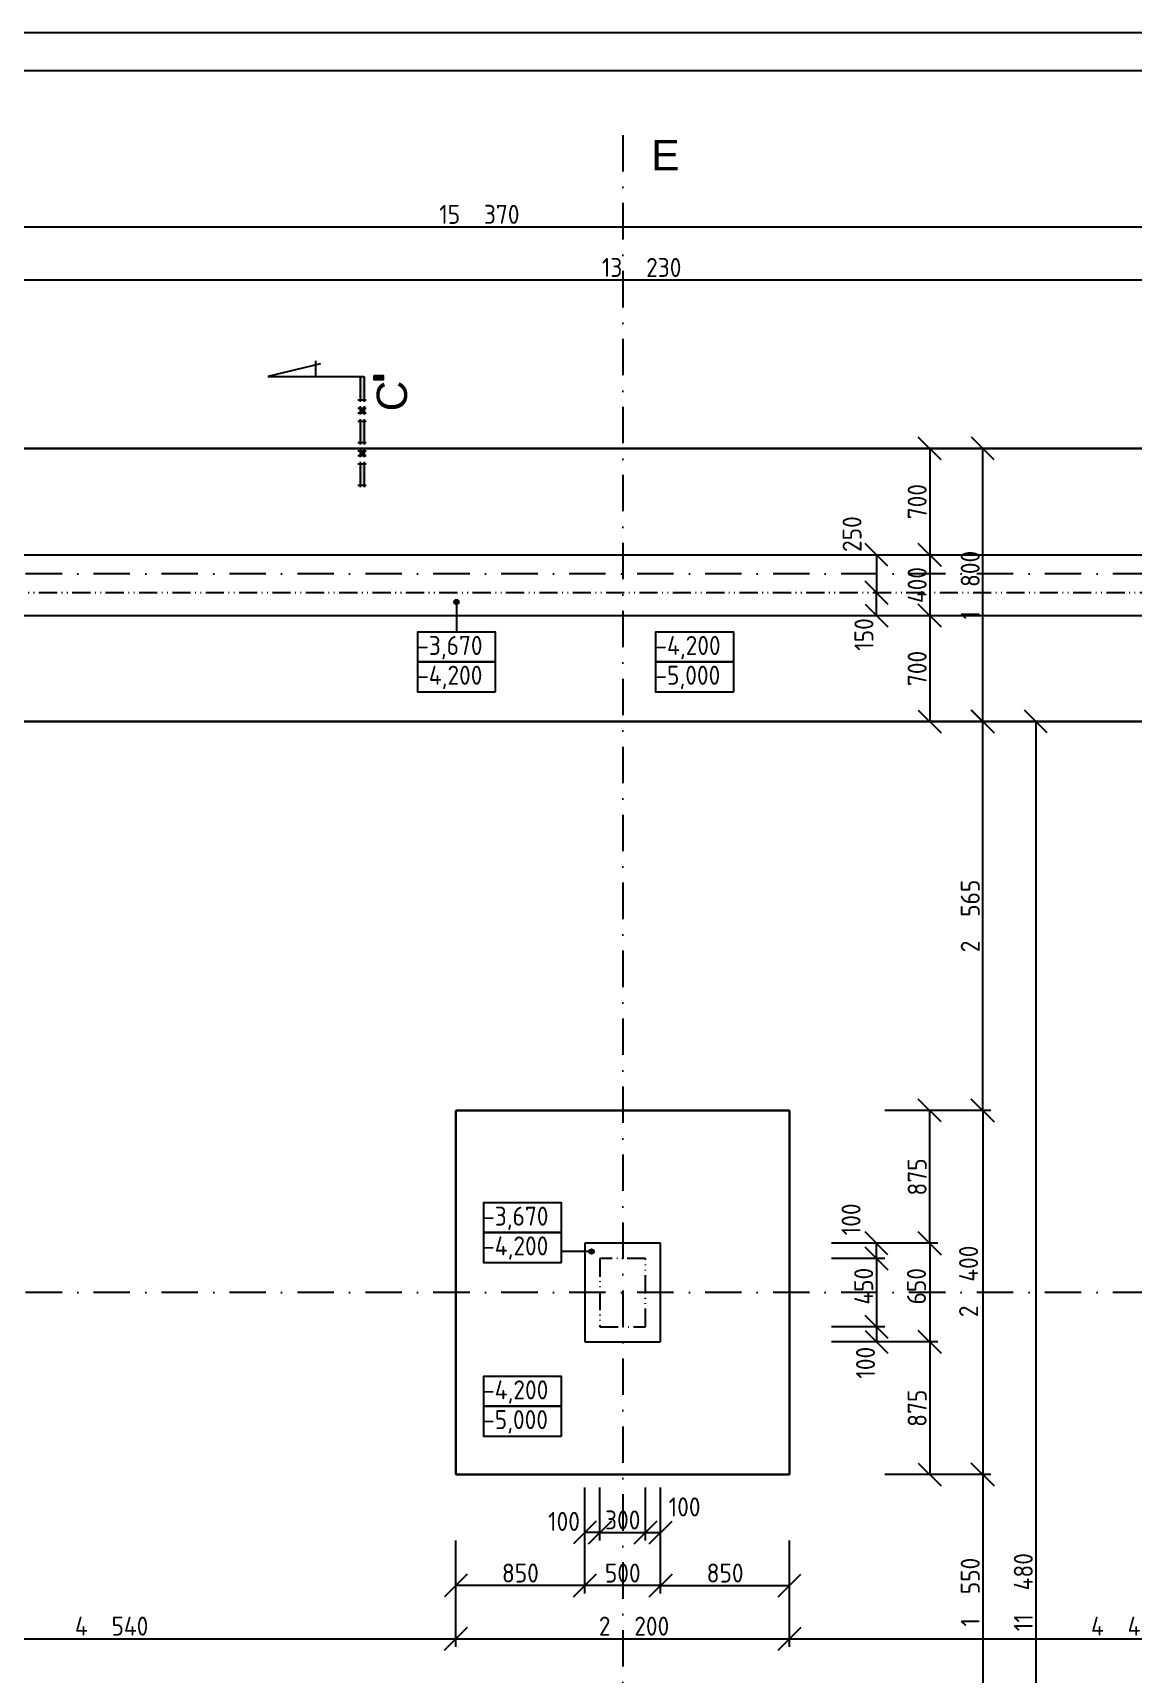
# Model space of a CAD drawing. Extents: x 4511820 to 5180432, y -1526536 to -944957.
# Drawn here: x 5112132 to 5119389, y -1447399 to -1436577 of the extents above; entities that cross this region are included whole.
import ezdxf

# ---------------------------------------------------------------- set-up
doc = ezdxf.new("R2010")
doc.units = 0
doc.header["$MEASUREMENT"] = 0
doc.linetypes.add('ACAD_ISO12W100', pattern=[22, 12, -3, 0.5, -3, 0.5, -3])
doc.linetypes.add('BODKOCIARKOVANA_3', pattern=[5.6, 3, -1.3, 0, -1.3])
doc.layers.get('0').update_dxf_attribs({"linetype": 'CONTINUOUS'})
doc.layers.get('Defpoints').update_dxf_attribs({"color": 61, "linetype": 'CONTINUOUS'})
for name, color, linetype in [('KÓTY', 4, 'CONTINUOUS'), ('MÚRY', 1, 'CONTINUOUS'), ('osi', 253, 'CONTINUOUS'), ('TENKÁ', 7, 'CONTINUOUS')]:
    doc.layers.add(name, color=color, linetype=linetype)
doc.styles.add('styl1', font='arial.ttf')
doc.styles.add('STYLE1', font='isocp.shx')
doc.dimstyles.new('STANDARD-50', dxfattribs={"dimtxt": 125, "dimasz": 150, "dimexe": 10, "dimexo": 200, "dimgap": 20, "dimtad": 1, "dimdsep": 46, "dimlunit": 6, "dimtxsty": 'STYLE1', "dimblk1": 'OBLIQUE', "dimblk2": 'OBLIQUE', "dimsah": 1, "dimcen": 2.5, "dimse1": 1, "dimse2": 1, "dimadec": 0, "dimazin": 0, "dimtfac": 1, "dimtmove": 1, "dimatfit": 3, "dimldrblk": 'OBLIQUE', "dimfxl": 1, "dimtolj": 1, "dimtzin": 0, "dimarcsym": 0})

# ---------------------------------------------------------------- blocks, each defined once
blk = doc.blocks.new('_OBLIQUE')
at = {"color": 0, "linetype": 'ByBlock'}
blk.add_line((-0.5, -0.5), (0.5, 0.5), dxfattribs=at)
blk = doc.blocks.new('*D37397')
at = {"layer": 'Defpoints', "color": 0}
for p in [(5117122, -1441118), (5118396, -1441118), (5117122, -1443683)]:
    blk.add_point(p, dxfattribs=at)
at = {"layer": 'KÓTY', "color": 0, "lineweight": -2}
blk.add_line((5118396, -1443683), (5118396, -1441118), dxfattribs=at)
at = {"layer": 'KÓTY', "color": 0, "linetype": 'ByBlock', "lineweight": -2, "xscale": 150, "yscale": 150, "zscale": 150}
for p, rotation in [((5118396, -1441118), 90), ((5118396, -1443683), 270)]:
    blk.add_blockref('_OBLIQUE', p, dxfattribs=dict(at, rotation=rotation))
at = {"layer": 'KÓTY', "color": 0, "insert": (5118314, -1442400), "char_height": 125, "attachment_point": 5, "rotation": 90, "style": 'STYLE1'}
blk.add_mtext('\\A1;2ﾠ565', dxfattribs=at)
blk = doc.blocks.new('*D37398')
at = {"layer": 'Defpoints', "color": 0}
for p in [(5118396.5, -1439318), (5118396.5, -1439318), (5118396.5, -1441118)]:
    blk.add_point(p, dxfattribs=at)
at = {"layer": 'KÓTY', "color": 0, "lineweight": -2}
blk.add_line((5118396.5, -1441118), (5118396.5, -1439318), dxfattribs=at)
at = {"layer": 'KÓTY', "color": 0, "linetype": 'ByBlock', "lineweight": -2, "xscale": 150, "yscale": 150, "zscale": 150}
for p, rotation in [((5118396.5, -1439318), 90), ((5118396.5, -1441118), 270)]:
    blk.add_blockref('_OBLIQUE', p, dxfattribs=dict(at, rotation=rotation))
at = {"layer": 'KÓTY', "color": 0, "insert": (5118313.957367, -1440218), "char_height": 125, "attachment_point": 5, "rotation": 90, "style": 'STYLE1'}
blk.add_mtext('\\A1;1ﾠ800', dxfattribs=at)
blk = doc.blocks.new('*D37399')
at = {"layer": 'Defpoints', "color": 0}
for p in [(5117122, -1446083), (5117122, -1447633), (5118396, -1447633)]:
    blk.add_point(p, dxfattribs=at)
at = {"layer": 'KÓTY', "color": 0, "lineweight": -2}
blk.add_line((5118396, -1446083), (5118396, -1447633), dxfattribs=at)
at = {"layer": 'KÓTY', "color": 0, "linetype": 'ByBlock', "lineweight": -2, "xscale": 150, "yscale": 150, "zscale": 150}
for p, rotation in [((5118396, -1446083), 90), ((5118396, -1447633), 270)]:
    blk.add_blockref('_OBLIQUE', p, dxfattribs=dict(at, rotation=rotation))
at = {"layer": 'KÓTY', "color": 0, "insert": (5118314, -1446858), "char_height": 125, "attachment_point": 5, "rotation": 90, "style": 'STYLE1'}
blk.add_mtext('\\A1;1ﾠ550', dxfattribs=at)
blk = doc.blocks.new('*D37411')
at = {"layer": 'Defpoints', "color": 0}
for p in [(5117122, -1443683), (5117122, -1446083), (5118396, -1446083)]:
    blk.add_point(p, dxfattribs=at)
at = {"layer": 'KÓTY', "color": 0, "lineweight": -2}
blk.add_line((5118396, -1443683), (5118396, -1446083), dxfattribs=at)
at = {"layer": 'KÓTY', "color": 0, "linetype": 'ByBlock', "lineweight": -2, "xscale": 150, "yscale": 150, "zscale": 150}
for p, rotation in [((5118396, -1443683), 90), ((5118396, -1446083), 270)]:
    blk.add_blockref('_OBLIQUE', p, dxfattribs=dict(at, rotation=rotation))
at = {"layer": 'KÓTY', "color": 0, "insert": (5118303, -1444809), "char_height": 125, "attachment_point": 5, "rotation": 90, "style": 'STYLE1'}
blk.add_mtext('\\A1;2ﾠ400', dxfattribs=at)
blk = doc.blocks.new('*D37412')
at = {"layer": 'Defpoints', "color": 0}
for p in [(5116272.5, -1445208), (5116272.5, -1446083), (5118046.5, -1446083)]:
    blk.add_point(p, dxfattribs=at)
at = {"layer": 'KÓTY', "color": 0, "lineweight": -2}
blk.add_line((5118046.5, -1445208), (5118046.5, -1446083), dxfattribs=at)
at = {"layer": 'KÓTY', "color": 0, "linetype": 'ByBlock', "lineweight": -2, "xscale": 150, "yscale": 150, "zscale": 150}
for p, rotation in [((5118046.5, -1445208), 90), ((5118046.5, -1446083), 270)]:
    blk.add_blockref('_OBLIQUE', p, dxfattribs=dict(at, rotation=rotation))
at = {"layer": 'KÓTY', "color": 0, "insert": (5117964, -1445645.5), "char_height": 125, "attachment_point": 5, "rotation": 90, "style": 'STYLE1'}
blk.add_mtext('\\A1;875', dxfattribs=at)
blk = doc.blocks.new('*D37413')
at = {"layer": 'Defpoints', "color": 0}
for p in [(5116172.5, -1444658), (5116172.5, -1445108), (5117696.5, -1445108)]:
    blk.add_point(p, dxfattribs=at)
at = {"layer": 'KÓTY', "color": 0, "lineweight": -2}
blk.add_line((5117696.5, -1444658), (5117696.5, -1445108), dxfattribs=at)
at = {"layer": 'KÓTY', "color": 0, "linetype": 'ByBlock', "lineweight": -2, "xscale": 150, "yscale": 150, "zscale": 150}
for p, rotation in [((5117696.5, -1444658), 90), ((5117696.5, -1445108), 270)]:
    blk.add_blockref('_OBLIQUE', p, dxfattribs=dict(at, rotation=rotation))
at = {"layer": 'KÓTY', "color": 0, "insert": (5117611.5, -1444841), "char_height": 125, "attachment_point": 5, "rotation": 90, "style": 'STYLE1'}
blk.add_mtext('\\A1;450', dxfattribs=at)
blk = doc.blocks.new('*D37414')
at = {"layer": 'Defpoints', "color": 0}
for p in [(5116272.5, -1444558), (5116272.5, -1445208), (5118046.5, -1445208)]:
    blk.add_point(p, dxfattribs=at)
at = {"layer": 'KÓTY', "color": 0, "lineweight": -2}
blk.add_line((5118046.5, -1444558), (5118046.5, -1445208), dxfattribs=at)
at = {"layer": 'KÓTY', "color": 0, "linetype": 'ByBlock', "lineweight": -2, "xscale": 150, "yscale": 150, "zscale": 150}
for p, rotation in [((5118046.5, -1444558), 90), ((5118046.5, -1445208), 270)]:
    blk.add_blockref('_OBLIQUE', p, dxfattribs=dict(at, rotation=rotation))
at = {"layer": 'KÓTY', "color": 0, "insert": (5117959.5, -1444841), "char_height": 125, "attachment_point": 5, "rotation": 90, "style": 'STYLE1'}
blk.add_mtext('\\A1;650', dxfattribs=at)
blk = doc.blocks.new('*D37415')
at = {"layer": 'Defpoints', "color": 0}
for p in [(5116272.5, -1443683), (5118046.5, -1443683), (5116272.5, -1444558)]:
    blk.add_point(p, dxfattribs=at)
at = {"layer": 'KÓTY', "color": 0, "lineweight": -2}
blk.add_line((5118046.5, -1444558), (5118046.5, -1443683), dxfattribs=at)
at = {"layer": 'KÓTY', "color": 0, "linetype": 'ByBlock', "lineweight": -2, "xscale": 150, "yscale": 150, "zscale": 150}
for p, rotation in [((5118046.5, -1443683), 90), ((5118046.5, -1444558), 270)]:
    blk.add_blockref('_OBLIQUE', p, dxfattribs=dict(at, rotation=rotation))
at = {"layer": 'KÓTY', "color": 0, "insert": (5117964, -1444120.5), "char_height": 125, "attachment_point": 5, "rotation": 90, "style": 'STYLE1'}
blk.add_mtext('\\A1;875', dxfattribs=at)
blk = doc.blocks.new('*D37416')
at = {"layer": 'Defpoints', "color": 0}
for p in [(5116172.5, -1444558), (5117696.5, -1444558), (5116172.5, -1444658)]:
    blk.add_point(p, dxfattribs=at)
at = {"layer": 'KÓTY', "color": 0, "lineweight": -2}
blk.add_line((5117696.5, -1444658), (5117696.5, -1444558), dxfattribs=at)
at = {"layer": 'KÓTY', "color": 0, "linetype": 'ByBlock', "lineweight": -2, "xscale": 150, "yscale": 150, "zscale": 150}
for p, rotation in [((5117696.5, -1444558), 90), ((5117696.5, -1444658), 270)]:
    blk.add_blockref('_OBLIQUE', p, dxfattribs=dict(at, rotation=rotation))
at = {"layer": 'KÓTY', "color": 0, "insert": (5117528, -1444400), "char_height": 125, "attachment_point": 5, "rotation": 90, "style": 'STYLE1'}
blk.add_mtext('\\A1;100', dxfattribs=at)
blk = doc.blocks.new('*D37417')
at = {"layer": 'Defpoints', "color": 0}
for p in [(5116172.5, -1445108), (5116172.5, -1445208), (5117696.5, -1445208)]:
    blk.add_point(p, dxfattribs=at)
at = {"layer": 'KÓTY', "color": 0, "lineweight": -2}
blk.add_line((5117696.5, -1445108), (5117696.5, -1445208), dxfattribs=at)
at = {"layer": 'KÓTY', "color": 0, "linetype": 'ByBlock', "lineweight": -2, "xscale": 150, "yscale": 150, "zscale": 150}
for p, rotation in [((5117696.5, -1445108), 90), ((5117696.5, -1445208), 270)]:
    blk.add_blockref('_OBLIQUE', p, dxfattribs=dict(at, rotation=rotation))
at = {"layer": 'KÓTY', "color": 0, "insert": (5117623.5, -1445345.5), "char_height": 125, "attachment_point": 5, "rotation": 90, "style": 'STYLE1'}
blk.add_mtext('\\A1;100', dxfattribs=at)
blk = doc.blocks.new('*D37423')
at = {"layer": 'Defpoints', "color": 0}
for p in [(5118396.5, -1439318), (5118046.5, -1440018), (5118396.5, -1440018)]:
    blk.add_point(p, dxfattribs=at)
at = {"layer": 'KÓTY', "color": 0, "lineweight": -2}
blk.add_line((5118046.5, -1439318), (5118046.5, -1440018), dxfattribs=at)
at = {"layer": 'KÓTY', "color": 0, "linetype": 'ByBlock', "lineweight": -2, "xscale": 150, "yscale": 150, "zscale": 150}
for p, rotation in [((5118046.5, -1439318), 90), ((5118046.5, -1440018), 270)]:
    blk.add_blockref('_OBLIQUE', p, dxfattribs=dict(at, rotation=rotation))
at = {"layer": 'KÓTY', "color": 0, "insert": (5117964, -1439668), "char_height": 125, "attachment_point": 5, "rotation": 90, "style": 'STYLE1'}
blk.add_mtext('\\A1;700', dxfattribs=at)
blk = doc.blocks.new('*D37424')
at = {"layer": 'Defpoints', "color": 0}
for p in [(5118396.5, -1440018), (5118046.5, -1440418), (5118396.5, -1440418)]:
    blk.add_point(p, dxfattribs=at)
at = {"layer": 'KÓTY', "color": 0, "lineweight": -2}
blk.add_line((5118046.5, -1440018), (5118046.5, -1440418), dxfattribs=at)
at = {"layer": 'KÓTY', "color": 0, "linetype": 'ByBlock', "lineweight": -2, "xscale": 150, "yscale": 150, "zscale": 150}
for p, rotation in [((5118046.5, -1440018), 90), ((5118046.5, -1440418), 270)]:
    blk.add_blockref('_OBLIQUE', p, dxfattribs=dict(at, rotation=rotation))
at = {"layer": 'KÓTY', "color": 0, "insert": (5117964, -1440218), "char_height": 125, "attachment_point": 5, "rotation": 90, "style": 'STYLE1'}
blk.add_mtext('\\A1;400', dxfattribs=at)
blk = doc.blocks.new('*D37425')
at = {"layer": 'Defpoints', "color": 0}
for p in [(5118046.5, -1440418), (5118046.5, -1441118), (5118046.5, -1441118)]:
    blk.add_point(p, dxfattribs=at)
at = {"layer": 'KÓTY', "color": 0, "lineweight": -2}
blk.add_line((5118046.5, -1440418), (5118046.5, -1441118), dxfattribs=at)
at = {"layer": 'KÓTY', "color": 0, "linetype": 'ByBlock', "lineweight": -2, "xscale": 150, "yscale": 150, "zscale": 150}
for p, rotation in [((5118046.5, -1440418), 90), ((5118046.5, -1441118), 270)]:
    blk.add_blockref('_OBLIQUE', p, dxfattribs=dict(at, rotation=rotation))
at = {"layer": 'KÓTY', "color": 0, "insert": (5117964, -1440768), "char_height": 125, "attachment_point": 5, "rotation": 90, "style": 'STYLE1'}
blk.add_mtext('\\A1;700', dxfattribs=at)
blk = doc.blocks.new('*D37426')
at = {"layer": 'Defpoints', "color": 0}
for p in [(5118026.5, -1440018), (5117696.5, -1440268), (5118026.5, -1440268)]:
    blk.add_point(p, dxfattribs=at)
at = {"layer": 'KÓTY', "color": 0, "lineweight": -2}
blk.add_line((5117696.5, -1440018), (5117696.5, -1440268), dxfattribs=at)
at = {"layer": 'KÓTY', "color": 0, "linetype": 'ByBlock', "lineweight": -2, "xscale": 150, "yscale": 150, "zscale": 150}
for p, rotation in [((5117696.5, -1440018), 90), ((5117696.5, -1440268), 270)]:
    blk.add_blockref('_OBLIQUE', p, dxfattribs=dict(at, rotation=rotation))
at = {"layer": 'KÓTY', "color": 0, "insert": (5117534.5, -1439882), "char_height": 125, "attachment_point": 5, "rotation": 90, "style": 'STYLE1'}
blk.add_mtext('\\A1;250', dxfattribs=at)
blk = doc.blocks.new('*D37427')
at = {"layer": 'Defpoints', "color": 0}
for p in [(5117696.5, -1440268), (5117696.5, -1440268), (5117696.5, -1440418)]:
    blk.add_point(p, dxfattribs=at)
at = {"layer": 'KÓTY', "color": 0, "lineweight": -2}
blk.add_line((5117696.5, -1440418), (5117696.5, -1440268), dxfattribs=at)
at = {"layer": 'KÓTY', "color": 0, "linetype": 'ByBlock', "lineweight": -2, "xscale": 150, "yscale": 150, "zscale": 150}
for p, rotation in [((5117696.5, -1440268), 90), ((5117696.5, -1440418), 270)]:
    blk.add_blockref('_OBLIQUE', p, dxfattribs=dict(at, rotation=rotation))
at = {"layer": 'KÓTY', "color": 0, "insert": (5117613, -1440544), "char_height": 125, "attachment_point": 5, "rotation": 90, "style": 'STYLE1'}
blk.add_mtext('\\A1;150', dxfattribs=at)
blk = doc.blocks.new('*D37434')
at = {"layer": 'Defpoints', "color": 0}
for p in [(5116172.5, -1444940.5), (5116272.5, -1444940.5), (5116272.5, -1446464.5)]:
    blk.add_point(p, dxfattribs=at)
at = {"layer": 'KÓTY', "color": 0, "lineweight": -2}
blk.add_line((5116172.5, -1446464.5), (5116272.5, -1446464.5), dxfattribs=at)
at = {"layer": 'KÓTY', "color": 0, "linetype": 'ByBlock', "lineweight": -2, "xscale": 150, "yscale": 150, "zscale": 150, "rotation": 180}
blk.add_blockref('_OBLIQUE', (5116172.5, -1446464.5), dxfattribs=at)
at = {"layer": 'KÓTY', "color": 0, "linetype": 'ByBlock', "lineweight": -2, "xscale": 150, "yscale": 150, "zscale": 150}
blk.add_blockref('_OBLIQUE', (5116272.5, -1446464.5), dxfattribs=at)
at = {"layer": 'KÓTY', "color": 0, "insert": (5116430.5, -1446296), "char_height": 125, "attachment_point": 5, "style": 'STYLE1'}
blk.add_mtext('\\A1;100', dxfattribs=at)
blk = doc.blocks.new('*D37435')
at = {"layer": 'Defpoints', "color": 0}
for p in [(5115772.5, -1444940.5), (5115872.5, -1444940.5), (5115772.5, -1446464.5)]:
    blk.add_point(p, dxfattribs=at)
at = {"layer": 'KÓTY', "color": 0, "lineweight": -2}
blk.add_line((5115872.5, -1446464.5), (5115772.5, -1446464.5), dxfattribs=at)
at = {"layer": 'KÓTY', "color": 0, "linetype": 'ByBlock', "lineweight": -2, "xscale": 150, "yscale": 150, "zscale": 150, "rotation": 180}
blk.add_blockref('_OBLIQUE', (5115772.5, -1446464.5), dxfattribs=at)
at = {"layer": 'KÓTY', "color": 0, "linetype": 'ByBlock', "lineweight": -2, "xscale": 150, "yscale": 150, "zscale": 150}
blk.add_blockref('_OBLIQUE', (5115872.5, -1446464.5), dxfattribs=at)
at = {"layer": 'KÓTY', "color": 0, "insert": (5115635, -1446391.5), "char_height": 125, "attachment_point": 5, "style": 'STYLE1'}
blk.add_mtext('\\A1;100', dxfattribs=at)
blk = doc.blocks.new('*D37436')
at = {"layer": 'Defpoints', "color": 0}
for p in [(5114922, -1446083), (5117122, -1446083), (5117122, -1447165)]:
    blk.add_point(p, dxfattribs=at)
at = {"layer": 'KÓTY', "color": 0, "lineweight": -2}
blk.add_line((5114922, -1447165), (5117122, -1447165), dxfattribs=at)
at = {"layer": 'KÓTY', "color": 0, "linetype": 'ByBlock', "lineweight": -2, "xscale": 150, "yscale": 150, "zscale": 150, "rotation": 180}
blk.add_blockref('_OBLIQUE', (5114922, -1447165), dxfattribs=at)
at = {"layer": 'KÓTY', "color": 0, "linetype": 'ByBlock', "lineweight": -2, "xscale": 150, "yscale": 150, "zscale": 150}
blk.add_blockref('_OBLIQUE', (5117122, -1447165), dxfattribs=at)
at = {"layer": 'KÓTY', "color": 0, "insert": (5116097, -1447082), "char_height": 125, "attachment_point": 5, "style": 'STYLE1'}
blk.add_mtext('\\A1;2ﾠ200', dxfattribs=at)
blk = doc.blocks.new('*D37437')
at = {"layer": 'Defpoints', "color": 0}
for p in [(5116272.5, -1445208), (5117122.5, -1445208), (5117122.5, -1446814.5)]:
    blk.add_point(p, dxfattribs=at)
at = {"layer": 'KÓTY', "color": 0, "lineweight": -2}
blk.add_line((5116272.5, -1446814.5), (5117122.5, -1446814.5), dxfattribs=at)
at = {"layer": 'KÓTY', "color": 0, "linetype": 'ByBlock', "lineweight": -2, "xscale": 150, "yscale": 150, "zscale": 150, "rotation": 180}
blk.add_blockref('_OBLIQUE', (5116272.5, -1446814.5), dxfattribs=at)
at = {"layer": 'KÓTY', "color": 0, "linetype": 'ByBlock', "lineweight": -2, "xscale": 150, "yscale": 150, "zscale": 150}
blk.add_blockref('_OBLIQUE', (5117122.5, -1446814.5), dxfattribs=at)
at = {"layer": 'KÓTY', "color": 0, "insert": (5116697.5, -1446732), "char_height": 125, "attachment_point": 5, "style": 'STYLE1'}
blk.add_mtext('\\A1;850', dxfattribs=at)
blk = doc.blocks.new('*D37438')
at = {"layer": 'Defpoints', "color": 0}
for p in [(5115772.5, -1445208), (5116272.5, -1445208), (5115772.5, -1446814.5)]:
    blk.add_point(p, dxfattribs=at)
at = {"layer": 'KÓTY', "color": 0, "lineweight": -2}
blk.add_line((5116272.5, -1446814.5), (5115772.5, -1446814.5), dxfattribs=at)
at = {"layer": 'KÓTY', "color": 0, "linetype": 'ByBlock', "lineweight": -2, "xscale": 150, "yscale": 150, "zscale": 150, "rotation": 180}
blk.add_blockref('_OBLIQUE', (5115772.5, -1446814.5), dxfattribs=at)
at = {"layer": 'KÓTY', "color": 0, "linetype": 'ByBlock', "lineweight": -2, "xscale": 150, "yscale": 150, "zscale": 150}
blk.add_blockref('_OBLIQUE', (5116272.5, -1446814.5), dxfattribs=at)
at = {"layer": 'KÓTY', "color": 0, "insert": (5116022.5, -1446732), "char_height": 125, "attachment_point": 5, "style": 'STYLE1'}
blk.add_mtext('\\A1;500', dxfattribs=at)
blk = doc.blocks.new('*D37439')
at = {"layer": 'Defpoints', "color": 0}
for p in [(5114922.5, -1445208), (5115772.5, -1445208), (5114922.5, -1446814.5)]:
    blk.add_point(p, dxfattribs=at)
at = {"layer": 'KÓTY', "color": 0, "lineweight": -2}
blk.add_line((5115772.5, -1446814.5), (5114922.5, -1446814.5), dxfattribs=at)
at = {"layer": 'KÓTY', "color": 0, "linetype": 'ByBlock', "lineweight": -2, "xscale": 150, "yscale": 150, "zscale": 150, "rotation": 180}
blk.add_blockref('_OBLIQUE', (5114922.5, -1446814.5), dxfattribs=at)
at = {"layer": 'KÓTY', "color": 0, "linetype": 'ByBlock', "lineweight": -2, "xscale": 150, "yscale": 150, "zscale": 150}
blk.add_blockref('_OBLIQUE', (5115772.5, -1446814.5), dxfattribs=at)
at = {"layer": 'KÓTY', "color": 0, "insert": (5115347.5, -1446732), "char_height": 125, "attachment_point": 5, "style": 'STYLE1'}
blk.add_mtext('\\A1;850', dxfattribs=at)
blk = doc.blocks.new('*D37440')
at = {"layer": 'Defpoints', "color": 0}
for p in [(5115872.5, -1445108), (5116172.5, -1445108), (5116172.5, -1446464.5)]:
    blk.add_point(p, dxfattribs=at)
at = {"layer": 'KÓTY', "color": 0, "lineweight": -2}
blk.add_line((5115872.5, -1446464.5), (5116172.5, -1446464.5), dxfattribs=at)
at = {"layer": 'KÓTY', "color": 0, "linetype": 'ByBlock', "lineweight": -2, "xscale": 150, "yscale": 150, "zscale": 150, "rotation": 180}
blk.add_blockref('_OBLIQUE', (5115872.5, -1446464.5), dxfattribs=at)
at = {"layer": 'KÓTY', "color": 0, "linetype": 'ByBlock', "lineweight": -2, "xscale": 150, "yscale": 150, "zscale": 150}
blk.add_blockref('_OBLIQUE', (5116172.5, -1446464.5), dxfattribs=at)
at = {"layer": 'KÓTY', "color": 0, "insert": (5116022.5, -1446382), "char_height": 125, "attachment_point": 5, "style": 'STYLE1'}
blk.add_mtext('\\A1;300', dxfattribs=at)
blk = doc.blocks.new('*D37441')
at = {"layer": 'Defpoints', "color": 0}
for p in [(5117122, -1446083), (5121587, -1446083), (5121587, -1447165)]:
    blk.add_point(p, dxfattribs=at)
at = {"layer": 'KÓTY', "color": 0, "lineweight": -2}
blk.add_line((5117122, -1447165), (5121587, -1447165), dxfattribs=at)
at = {"layer": 'KÓTY', "color": 0, "linetype": 'ByBlock', "lineweight": -2, "xscale": 150, "yscale": 150, "zscale": 150, "rotation": 180}
blk.add_blockref('_OBLIQUE', (5117122, -1447165), dxfattribs=at)
at = {"layer": 'KÓTY', "color": 0, "linetype": 'ByBlock', "lineweight": -2, "xscale": 150, "yscale": 150, "zscale": 150}
blk.add_blockref('_OBLIQUE', (5121587, -1447165), dxfattribs=at)
at = {"layer": 'KÓTY', "color": 0, "insert": (5119355, -1447082), "char_height": 125, "attachment_point": 5, "style": 'STYLE1'}
blk.add_mtext('\\A1;4ﾠ465', dxfattribs=at)
blk = doc.blocks.new('*D37454')
at = {"layer": 'Defpoints', "color": 0}
for p in [(5110382, -1445983), (5114922, -1446083), (5114922, -1447165)]:
    blk.add_point(p, dxfattribs=at)
at = {"layer": 'KÓTY', "color": 0, "lineweight": -2}
blk.add_line((5110382, -1447165), (5114922, -1447165), dxfattribs=at)
at = {"layer": 'KÓTY', "color": 0, "linetype": 'ByBlock', "lineweight": -2, "xscale": 150, "yscale": 150, "zscale": 150, "rotation": 180}
blk.add_blockref('_OBLIQUE', (5110382, -1447165), dxfattribs=at)
at = {"layer": 'KÓTY', "color": 0, "linetype": 'ByBlock', "lineweight": -2, "xscale": 150, "yscale": 150, "zscale": 150}
blk.add_blockref('_OBLIQUE', (5114922, -1447165), dxfattribs=at)
at = {"layer": 'KÓTY', "color": 0, "insert": (5112652, -1447082), "char_height": 125, "attachment_point": 5, "style": 'STYLE1'}
blk.add_mtext('\\A1;4ﾠ540', dxfattribs=at)
blk = doc.blocks.new('*D37807')
at = {"layer": 'Defpoints', "color": 0}
for p in [(5122762, -1437856), (5107392, -1439718), (5122762, -1440018)]:
    blk.add_point(p, dxfattribs=at)
at = {"layer": 'KÓTY', "color": 0, "lineweight": -2}
blk.add_line((5107392, -1437856), (5122762, -1437856), dxfattribs=at)
at = {"layer": 'KÓTY', "color": 0, "linetype": 'ByBlock', "lineweight": -2, "xscale": 150, "yscale": 150, "zscale": 150, "rotation": 180}
blk.add_blockref('_OBLIQUE', (5107392, -1437856), dxfattribs=at)
at = {"layer": 'KÓTY', "color": 0, "linetype": 'ByBlock', "lineweight": -2, "xscale": 150, "yscale": 150, "zscale": 150}
blk.add_blockref('_OBLIQUE', (5122762, -1437856), dxfattribs=at)
at = {"layer": 'KÓTY', "color": 0, "insert": (5115077, -1437774), "char_height": 125, "attachment_point": 5, "style": 'STYLE1'}
blk.add_mtext('\\A1;15ﾠ370', dxfattribs=at)
blk = doc.blocks.new('*D39496')
at = {"layer": 'Defpoints', "color": 0}
for p in [(5122762, -1438206), (5109532, -1440018), (5122762, -1440018)]:
    blk.add_point(p, dxfattribs=at)
at = {"layer": 'KÓTY', "color": 0, "lineweight": -2}
blk.add_line((5109532, -1438206), (5122762, -1438206), dxfattribs=at)
at = {"layer": 'KÓTY', "color": 0, "linetype": 'ByBlock', "lineweight": -2, "xscale": 150, "yscale": 150, "zscale": 150, "rotation": 180}
blk.add_blockref('_OBLIQUE', (5109532, -1438206), dxfattribs=at)
at = {"layer": 'KÓTY', "color": 0, "linetype": 'ByBlock', "lineweight": -2, "xscale": 150, "yscale": 150, "zscale": 150}
blk.add_blockref('_OBLIQUE', (5122762, -1438206), dxfattribs=at)
at = {"layer": 'KÓTY', "color": 0, "insert": (5116147, -1438124), "char_height": 125, "attachment_point": 5, "style": 'STYLE1'}
blk.add_mtext('\\A1;13ﾠ230', dxfattribs=at)
blk = doc.blocks.new('*D43192')
at = {"layer": 'Defpoints', "color": 0}
for p in [(5118746.5, -1441118), (5118746.5, -1452598), (5118746.5, -1452598)]:
    blk.add_point(p, dxfattribs=at)
at = {"layer": 'KÓTY', "color": 0, "lineweight": -2}
blk.add_line((5118746.5, -1441118), (5118746.5, -1452598), dxfattribs=at)
at = {"layer": 'KÓTY', "color": 0, "linetype": 'ByBlock', "lineweight": -2, "xscale": 150, "yscale": 150, "zscale": 150}
for p, rotation in [((5118746.5, -1441118), 90), ((5118746.5, -1452598), 270)]:
    blk.add_blockref('_OBLIQUE', p, dxfattribs=dict(at, rotation=rotation))
at = {"layer": 'KÓTY', "color": 0, "insert": (5118663.957367, -1446858), "char_height": 125, "attachment_point": 5, "rotation": 90, "style": 'STYLE1'}
blk.add_mtext('\\A1;11ﾠ480', dxfattribs=at)

msp = doc.modelspace()

# ---------------------------------------------------------------- hatches: boundary and pattern name
at = {"layer": 'KÓTY', "ltscale": 0.25}
for points in [[(5114910.869, -1440329.368, -1), (5114940.869, -1440329.368, -1)], [(5115802, -1444612, 1), (5115832, -1444612, 1)]]:
    msp.add_hatch(color=256, dxfattribs=at).paths.add_polyline_path(points)
at = {"layer": 'TENKÁ'}
h = msp.add_hatch(color=256, dxfattribs=at)
h.dxf.hatch_style = 1
h.paths.add_polyline_path([(5114316.625, -1438996.825), (5114316.625, -1438843.2), (5114290.75, -1438843.2), (5114290.75, -1438996.825)])
h = msp.add_hatch(color=256, dxfattribs=at)
h.dxf.hatch_style = 1
h.paths.add_polyline_path([(5114316.625, -1438996.825), (5114316.625, -1438843.2), (5114290.75, -1438843.2), (5114290.75, -1438996.825)])
h = msp.add_hatch(color=256, dxfattribs=at)
h.dxf.hatch_style = 1
h.paths.add_polyline_path([(5114381.5, -1438862.575), (5114445.125, -1438862.575), (5114445.125, -1438838.95), (5114381.5, -1438838.95)])
h = msp.add_hatch(color=256, dxfattribs=at)
h.dxf.hatch_style = 1
h.paths.add_polyline_path([(5114381.5, -1438862.575), (5114445.125, -1438862.575), (5114445.125, -1438838.95), (5114381.5, -1438838.95)])
h = msp.add_hatch(color=256, dxfattribs=at)
h.dxf.hatch_style = 1
h.paths.add_polyline_path([(5114316.625, -1439051.7), (5114290.75, -1439051.7), (5114290.75, -1439081.95), (5114316.625, -1439081.95)])
h = msp.add_hatch(color=256, dxfattribs=at)
h.dxf.hatch_style = 1
h.paths.add_polyline_path([(5114316.625, -1439051.7), (5114290.75, -1439051.7), (5114290.75, -1439081.95), (5114316.625, -1439081.95)])
h = msp.add_hatch(color=256, dxfattribs=at)
h.dxf.hatch_style = 1
h.paths.add_polyline_path([(5114316.625, -1439277.95), (5114316.625, -1439136.825), (5114290.75, -1439136.825), (5114290.75, -1439277.95)])
h = msp.add_hatch(color=256, dxfattribs=at)
h.dxf.hatch_style = 1
h.paths.add_polyline_path([(5114316.625, -1439277.95), (5114316.625, -1439136.825), (5114290.75, -1439136.825), (5114290.75, -1439277.95)])
h = msp.add_hatch(color=256, dxfattribs=at)
h.dxf.hatch_style = 1
h.paths.add_polyline_path([(5114316.625, -1439332.825), (5114290.75, -1439332.825), (5114290.75, -1439363.075), (5114316.625, -1439363.075)])
h = msp.add_hatch(color=256, dxfattribs=at)
h.dxf.hatch_style = 1
h.paths.add_polyline_path([(5114316.625, -1439332.825), (5114290.75, -1439332.825), (5114290.75, -1439363.075), (5114316.625, -1439363.075)])
h = msp.add_hatch(color=256, dxfattribs=at)
h.dxf.hatch_style = 1
h.paths.add_polyline_path([(5114316.625, -1439417.95), (5114290.75, -1439417.95), (5114290.75, -1439559.075), (5114316.625, -1439559.075)])
h = msp.add_hatch(color=256, dxfattribs=at)
h.dxf.hatch_style = 1
h.paths.add_polyline_path([(5114316.625, -1439417.95), (5114290.75, -1439417.95), (5114290.75, -1439559.075), (5114316.625, -1439559.075)])

# ---------------------------------------------------------------- linework, layer by layer
at = {"layer": 'KÓTY'}
for p, q in [((5114925.869, -1440329.368), (5114925.869, -1440528.552)), ((5118099.903, -1443683), (5117749.903, -1443683)), ((5118449.903, -1443683), (5118099.903, -1443683)), ((5117749.903, -1444558), (5117399.903, -1444558)), ((5118099.903, -1444558), (5117749.903, -1444558)), ((5115817, -1444612), (5115617.816, -1444612)), ((5117749.903, -1444658), (5117399.903, -1444658)), ((5117749.903, -1445108), (5117399.903, -1445108)), ((5117749.903, -1445208), (5117399.903, -1445208)), ((5118099.903, -1445208), (5117749.903, -1445208)), ((5118099.903, -1446083), (5117749.903, -1446083)), ((5118449.903, -1446083), (5118099.903, -1446083)), ((5115772.5, -1446517.903), (5115772.5, -1446167.903)), ((5115872.5, -1446517.903), (5115872.5, -1446167.903)), ((5116172.5, -1446517.903), (5116172.5, -1446167.903)), ((5116272.5, -1446517.903), (5116272.5, -1446167.903)), ((5114922.5, -1446867.903), (5114922.5, -1446517.903)), ((5115772.5, -1446867.903), (5115772.5, -1446517.903)), ((5116272.5, -1446867.903), (5116272.5, -1446517.903)), ((5117122.5, -1446867.903), (5117122.5, -1446517.903)), ((5114922.5, -1447217.903), (5114922.5, -1446867.903)), ((5117122.5, -1447217.903), (5117122.5, -1446867.903))]:
    msp.add_line(p, q, dxfattribs=at)
at = {"layer": 'KÓTY', "ltscale": 0.25}
for centre in [(5114925.869, -1440329.368), (5115817, -1444612)]:
    msp.add_circle(centre, 15, dxfattribs=at)
at = {"layer": 'MÚRY', "linetype": 'Continuous', "lineweight": 30}
for p, q in [((5108732.5, -1439318), (5129952.5, -1439318)), ((5109932.5, -1441118), (5129202.5, -1441118)), ((5114922.5, -1446083), (5114922.5, -1443683)), ((5114922.5, -1443683), (5117122.5, -1443683)), ((5117122.5, -1446083), (5117122.5, -1443683)), ((5114922.5, -1446083), (5117122.5, -1446083))]:
    msp.add_line(p, q, dxfattribs=at)
at = {"layer": 'osi', "linetype": 'BODKOCIARKOVANA_3', "ltscale": 80}
for p, q in [((5116022.5, -1437250.906), (5116022.5, -1469178.809)), ((5158927.164, -1440143), (5092648, -1440143)), ((5158927.164, -1444883), (5092648, -1444883))]:
    msp.add_line(p, q, dxfattribs=at)
at = {"layer": 'TENKÁ', "color": 7}
for p, q in [((5169932, -1436577.046), (5092166.96, -1436577.046)), ((5169682, -1436827.046), (5092416.96, -1436827.046))]:
    msp.add_line(p, q, dxfattribs=at)
at = {"layer": 'TENKÁ'}
for p, q in [((5113999.125, -1438843.2), (5113999.125, -1438739.95)), ((5113999.125, -1438843.2), (5113999.125, -1438739.95)), ((5114030.25, -1438760.075), (5113681.625, -1438843.2)), ((5114030.25, -1438760.075), (5113681.625, -1438843.2)), ((5113681.625, -1438843.2), (5114316.625, -1438843.2)), ((5113681.625, -1438843.2), (5114316.625, -1438843.2)), ((5114290.75, -1438843.2), (5114290.75, -1439009.325)), ((5114290.75, -1438843.2), (5114290.75, -1439009.325)), ((5114316.625, -1438843.2), (5114316.625, -1439009.325)), ((5114316.625, -1438843.2), (5114316.625, -1439009.325)), ((5114274.5, -1438996.825), (5114331.5, -1438996.825)), ((5114274.5, -1438996.825), (5114331.5, -1438996.825)), ((5114274.5, -1439051.7), (5114331.5, -1439051.7)), ((5114274.5, -1439051.7), (5114331.5, -1439051.7)), ((5114290.75, -1439039.2), (5114290.75, -1439094.45)), ((5114290.75, -1439039.2), (5114290.75, -1439094.45)), ((5114316.625, -1439039.2), (5114316.625, -1439094.45)), ((5114316.625, -1439039.2), (5114316.625, -1439094.45)), ((5114274.5, -1439081.95), (5114331.5, -1439081.95)), ((5114274.5, -1439081.95), (5114331.5, -1439081.95)), ((5114274.5, -1439136.825), (5114331.5, -1439136.825)), ((5114274.5, -1439136.825), (5114331.5, -1439136.825)), ((5114290.75, -1439124.325), (5114290.75, -1439290.45)), ((5114290.75, -1439124.325), (5114290.75, -1439290.45)), ((5114316.625, -1439124.325), (5114316.625, -1439290.45)), ((5114316.625, -1439124.325), (5114316.625, -1439290.45)), ((5114274.5, -1439277.95), (5114331.5, -1439277.95)), ((5114274.5, -1439277.95), (5114331.5, -1439277.95)), ((5114274.5, -1439332.825), (5114331.5, -1439332.825)), ((5114274.5, -1439332.825), (5114331.5, -1439332.825)), ((5114274.5, -1439363.075), (5114331.5, -1439363.075)), ((5114274.5, -1439363.075), (5114331.5, -1439363.075)), ((5114290.75, -1439320.325), (5114290.75, -1439375.575)), ((5114290.75, -1439320.325), (5114290.75, -1439375.575)), ((5114316.625, -1439320.325), (5114316.625, -1439375.575)), ((5114316.625, -1439320.325), (5114316.625, -1439375.575)), ((5114274.5, -1439417.95), (5114331.5, -1439417.95)), ((5114274.5, -1439417.95), (5114331.5, -1439417.95)), ((5114290.75, -1439405.45), (5114290.75, -1439571.575)), ((5114290.75, -1439405.45), (5114290.75, -1439571.575)), ((5114316.625, -1439405.45), (5114316.625, -1439571.575)), ((5114316.625, -1439405.45), (5114316.625, -1439571.575)), ((5114274.5, -1439559.075), (5114331.5, -1439559.075)), ((5114274.5, -1439559.075), (5114331.5, -1439559.075))]:
    msp.add_line(p, q, dxfattribs=at)
at = {"layer": 'TENKÁ', "linetype": 'Continuous', "lineweight": 25}
for p, q in [((5109132.5, -1440018), (5122762.5, -1440018)), ((5109532.5, -1440418), (5122762.5, -1440418)), ((5115772.5, -1444558), (5115772.5, -1445208)), ((5116272.5, -1444558), (5115772.5, -1444558)), ((5116272.5, -1445208), (5116272.5, -1444558)), ((5115772.5, -1445208), (5116272.5, -1445208))]:
    msp.add_line(p, q, dxfattribs=at)
at = {"layer": 'TENKÁ', "color": 40, "linetype": 'ACAD_ISO12W100', "ltscale": 10}
msp.add_line((5109532.5, -1440268), (5122762.5, -1440268), dxfattribs=at)
at = {"layer": 'TENKÁ'}
msp.add_lwpolyline([(5114381.5, -1438838.95), (5114381.5, -1438862.575), (5114445.125, -1438862.575), (5114445.125, -1438838.95)], close=True, dxfattribs=at)
msp.add_lwpolyline([(5114381.5, -1438838.95), (5114381.5, -1438862.575), (5114445.125, -1438862.575), (5114445.125, -1438838.95)], close=True, dxfattribs=at)
at = {"layer": 'TENKÁ', "ltscale": 0.25}
for points in [[(5115183.185, -1440724.802), (5115183.185, -1440528.552), (5114668.553, -1440528.552), (5114668.553, -1440724.802)], [(5116754.001, -1440724.802), (5116754.001, -1440528.552), (5116239.369, -1440528.552), (5116239.369, -1440724.802)], [(5115183.185, -1440921.052), (5115183.185, -1440724.802), (5114668.553, -1440724.802), (5114668.553, -1440921.052)], [(5116754.001, -1440921.052), (5116754.001, -1440724.802), (5116239.369, -1440724.802), (5116239.369, -1440921.052)], [(5115617.816, -1444487.5), (5115617.816, -1444291.25), (5115103.184, -1444291.25), (5115103.184, -1444487.5)], [(5115617.816, -1444683.75), (5115617.816, -1444487.5), (5115103.184, -1444487.5), (5115103.184, -1444683.75)], [(5115617.816, -1445632.75), (5115617.816, -1445436.5), (5115103.184, -1445436.5), (5115103.184, -1445632.75)], [(5115617.816, -1445829), (5115617.816, -1445632.75), (5115103.184, -1445632.75), (5115103.184, -1445829)]]:
    msp.add_lwpolyline(points, close=True, dxfattribs=at)
at = {"layer": 'TENKÁ', "color": 40, "linetype": 'ACAD_ISO12W100', "ltscale": 10}
msp.add_lwpolyline([(5116172.5, -1444658), (5115872.5, -1444658), (5115872.5, -1445108), (5116172.5, -1445108)], close=True, dxfattribs=at)

# ---------------------------------------------------------------- texts
at = {"layer": 'TENKÁ', "ltscale": 0.25}
for s, height, style, p in [('E', 200, 'styl1', (5116211.054, -1437483.288)), ('-3,670', 125, 'STYLE1', (5114667.442, -1440678.753)), ('-4,200', 125, 'STYLE1', (5116238.258, -1440678.753)), ('-4,200', 125, 'STYLE1', (5114667.442, -1440875.003)), ('-5,000', 125, 'STYLE1', (5116238.258, -1440875.003)), ('-3,670', 125, 'STYLE1', (5115102.073, -1444441.451)), ('-4,200', 125, 'STYLE1', (5115102.073, -1444637.701)), ('-4,200', 125, 'STYLE1', (5115102.073, -1445586.701)), ('-5,000', 125, 'STYLE1', (5115102.073, -1445782.951))]:
    msp.add_text(s, height=height, dxfattribs=dict(at, style=style)).set_placement(p)
at = {"layer": 'TENKÁ', "ltscale": 0.25, "style": 'styl1'}
msp.add_text('C', height=200, rotation=90, dxfattribs=at).set_placement((5114599.942, -1439072.437))
msp.add_text('C', height=200, rotation=90, dxfattribs=at).set_placement((5114599.942, -1439072.437))

# ---------------------------------------------------------------- dimensions: what is measured, and where the dimension line sits
at = {"layer": 'KÓTY'}
for base, p1, p2, picture, middle in [((5122762.5, -1437856.5), (5107392.5, -1439718), (5122762.5, -1440018), '*D37807', (5115077.5, -1437773.957)), ((5122762.5, -1438206.5), (5109532.5, -1440018), (5122762.5, -1440018), '*D39496', (5116147.5, -1438123.957)), ((5116172.5, -1446464.5), (5115872.5, -1445108), (5116172.5, -1445108), '*D37440', (5116022.5, -1446382)), ((5114922.5, -1446814.5), (5115772.5, -1445208), (5114922.5, -1445208), '*D37439', (5115347.5, -1446732)), ((5115772.5, -1446814.5), (5116272.5, -1445208), (5115772.5, -1445208), '*D37438', (5116022.5, -1446732)), ((5117122.5, -1446814.5), (5116272.5, -1445208), (5117122.5, -1445208), '*D37437', (5116697.5, -1446732)), ((5114922.5, -1447164.5), (5110382.5, -1445983), (5114922.5, -1446083), '*D37454', (5112652.5, -1447081.957)), ((5121587.5, -1447164.5), (5117122.5, -1446083), (5121587.5, -1446083), '*D37441', (5119355, -1447081.957))]:
    dim = msp.add_linear_dim(base=base, p1=p1, p2=p2, dimstyle='STANDARD-50', override={"dimtxsty": 'STYLE1', "dimldrblk": 'OBLIQUE'}, dxfattribs=at)
    dim.commit()
    dim.dimension.update_dxf_attribs({"geometry": picture, "text_midpoint": middle})
for base, p1, p2, picture, middle in [((5118046.5, -1440018), (5118396.5, -1439318), (5118396.5, -1440018), '*D37423', (5117964, -1439668)), ((5118396.5, -1439318), (5118396.5, -1441118), (5118396.5, -1439318), '*D37398', (5118313.957, -1440218)), ((5118046.5, -1440418), (5118396.5, -1440018), (5118396.5, -1440418), '*D37424', (5117964, -1440218)), ((5118046.5, -1441118), (5118046.5, -1440418), (5118046.5, -1441118), '*D37425', (5117964, -1440768)), ((5118396.5, -1441118), (5117122.5, -1443683), (5117122.5, -1441118), '*D37397', (5118313.957, -1442400.5)), ((5118746.5, -1452598), (5118746.5, -1441118), (5118746.5, -1452598), '*D43192', (5118663.957, -1446858)), ((5118046.5, -1443683), (5116272.5, -1444558), (5116272.5, -1443683), '*D37415', (5117964, -1444120.5)), ((5118046.5, -1446083), (5116272.5, -1445208), (5116272.5, -1446083), '*D37412', (5117964, -1445645.5)), ((5118396.5, -1447633), (5117122.5, -1446083), (5117122.5, -1447633), '*D37399', (5118313.957, -1446858))]:
    dim = msp.add_linear_dim(base=base, p1=p1, p2=p2, angle=90, dimstyle='STANDARD-50', override={"dimtxsty": 'STYLE1', "dimldrblk": 'OBLIQUE'}, dxfattribs=at)
    dim.commit()
    dim.dimension.update_dxf_attribs({"geometry": picture, "text_midpoint": middle})
for base, p1, p2, picture, middle in [((5117696.5, -1440268), (5118026.5, -1440018), (5118026.5, -1440268), '*D37426', (5117617, -1439882)), ((5117696.5, -1440268), (5117696.5, -1440418), (5117696.5, -1440268), '*D37427', (5117695.5, -1440544)), ((5118396.5, -1446083), (5117122.5, -1443683), (5117122.5, -1446083), '*D37411', (5118386, -1444809)), ((5117696.5, -1445108), (5116172.5, -1444658), (5116172.5, -1445108), '*D37413', (5117694, -1444841)), ((5118046.5, -1445208), (5116272.5, -1444558), (5116272.5, -1445208), '*D37414', (5118042, -1444841))]:
    dim = msp.add_linear_dim(base=base, p1=p1, p2=p2, angle=90, dimstyle='STANDARD-50', override={"dimtxsty": 'STYLE1', "dimldrblk": 'OBLIQUE'}, dxfattribs=at)
    dim.commit()
    dim.dimension.update_dxf_attribs({"geometry": picture, "text_midpoint": middle, "dimtype": 160})
for base, p1, p2, picture, middle in [((5117696.5, -1444558), (5116172.5, -1444658), (5116172.5, -1444558), '*D37416', (5117610.5, -1444400)), ((5117696.5, -1445208), (5116172.5, -1445108), (5116172.5, -1445208), '*D37417', (5117706, -1445345.5))]:
    dim = msp.add_linear_dim(base=base, p1=p1, p2=p2, angle=90, dimstyle='STANDARD-50', dxfattribs=at)
    dim.commit()
    dim.dimension.update_dxf_attribs({"geometry": picture, "text_midpoint": middle, "dimtype": 160})
dim = msp.add_linear_dim(base=(5115772.5, -1446464.5), p1=(5115872.5, -1444940.5), p2=(5115772.5, -1444940.5), dimstyle='STANDARD-50', dxfattribs=at)
dim.commit()
dim.dimension.update_dxf_attribs({"geometry": '*D37435', "text_midpoint": (5115635, -1446474), "dimtype": 160})
for base, p1, p2, picture, middle in [((5116272.5, -1446464.5), (5116172.5, -1444940.5), (5116272.5, -1444940.5), '*D37434', (5116430.5, -1446378.5)), ((5117122.5, -1447164.5), (5114922.5, -1446083), (5117122.5, -1446083), '*D37436', (5116097, -1447164.5))]:
    dim = msp.add_linear_dim(base=base, p1=p1, p2=p2, dimstyle='STANDARD-50', override={"dimtxsty": 'STYLE1', "dimldrblk": 'OBLIQUE'}, dxfattribs=at)
    dim.commit()
    dim.dimension.update_dxf_attribs({"geometry": picture, "text_midpoint": middle, "dimtype": 160})

doc.saveas('drawing.dxf')
